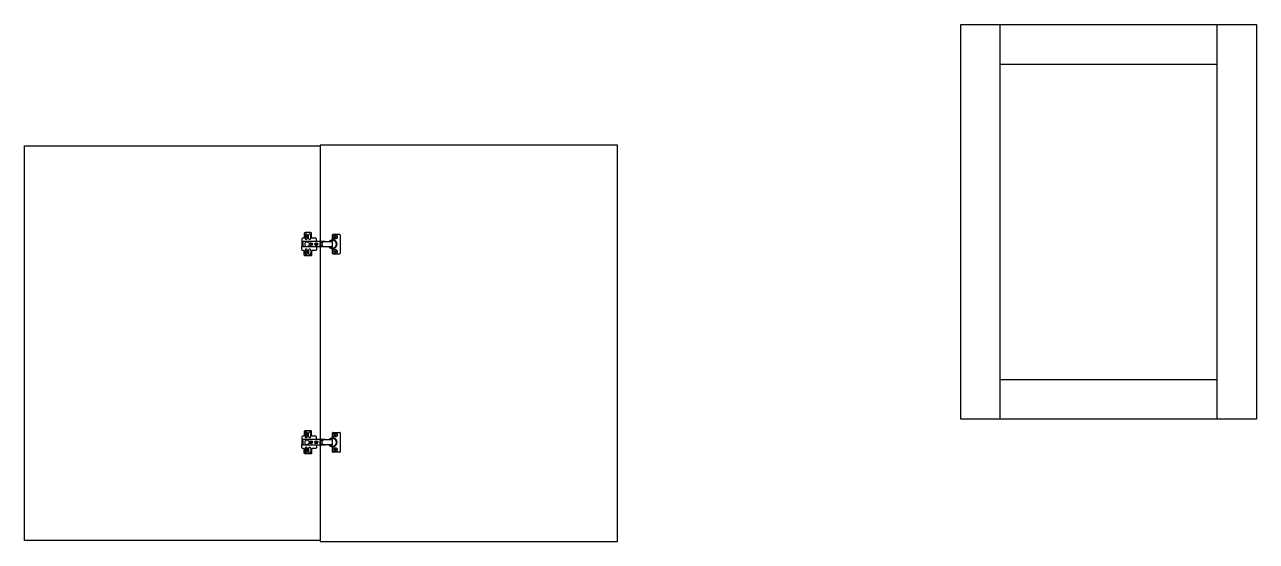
# Model space of a CAD drawing. Header units: millimetres. Extents: x -129 to 1482, y -456 to 477.
# Drawn here: x 1233.2 to 1481.9, y -169.5 to -65.2 of the extents above; entities that cross this region are included whole.
import ezdxf

# ---------------------------------------------------------------- set-up
doc = ezdxf.new("R2010")
doc.units = ezdxf.units.MM
doc.header["$LTSCALE"] = 0.05
doc.layers.add('costr', color=4, linetype='Continuous')

msp = doc.modelspace()

# ---------------------------------------------------------------- linework, layer by layer
for p, q in [((1422.24, -144.89), (1422.24, -65.19)), ((1422.24, -65.19), (1481.94, -65.19)), ((1430.24, -144.89), (1430.24, -65.19)), ((1473.94, -65.19), (1473.94, -144.89)), ((1481.94, -65.19), (1481.94, -144.89)), ((1430.24, -73.19), (1473.94, -73.19)), ((1352.91, -89.53), (1292.91, -89.53)), ((1292.91, -89.53), (1292.91, -169.53)), ((1352.91, -169.53), (1352.91, -89.53)), ((1233.21, -169.38), (1233.21, -89.68)), ((1233.21, -89.68), (1292.91, -89.68)), ((1292.91, -89.68), (1292.91, -169.38)), ((1289.41, -109.09), (1289.17, -109.09)), ((1289.17, -109.09), (1289.17, -109.98)), ((1289.27, -109.19), (1289.27, -109.89)), ((1289.37, -109.19), (1289.37, -109.89)), ((1293.91, -108.98), (1289.41, -108.98)), ((1289.41, -110.08), (1289.41, -108.98)), ((1292.91, -109.88), (1292.91, -109.18)), ((1293.41, -109.18), (1292.91, -109.18)), ((1293.31, -109.83), (1293.31, -109.23)), ((1293.31, -109.23), (1293.41, -109.23)), ((1293.41, -109.03), (1293.41, -108.98)), ((1295.41, -109.03), (1293.41, -109.03)), ((1293.41, -109.23), (1293.41, -109.03)), ((1293.91, -109.03), (1293.91, -108.98)), ((1295.41, -108.63), (1295.41, -107.63)), ((1295.41, -110.03), (1295.41, -109.03)), ((1295.51, -107.53), (1296.81, -107.53)), ((1296.91, -107.63), (1296.91, -111.43)), ((1289.41, -109.98), (1289.17, -109.98)), ((1293.91, -110.08), (1289.41, -110.08)), ((1293.41, -109.88), (1292.91, -109.88)), ((1293.31, -109.83), (1293.41, -109.83)), ((1293.41, -110.03), (1293.41, -109.83)), ((1295.41, -110.03), (1293.41, -110.03)), ((1293.91, -110.03), (1293.91, -110.08)), ((1295.41, -111.43), (1295.41, -110.43)), ((1296.81, -111.53), (1295.51, -111.53)), ((1473.94, -136.89), (1430.24, -136.89)), ((1481.94, -144.89), (1422.24, -144.89)), ((1289.41, -149.09), (1289.17, -149.09)), ((1289.17, -149.09), (1289.17, -149.98)), ((1289.27, -149.19), (1289.27, -149.89)), ((1289.37, -149.19), (1289.37, -149.89)), ((1293.91, -148.98), (1289.41, -148.98)), ((1289.41, -150.08), (1289.41, -148.98)), ((1292.91, -149.88), (1292.91, -149.18)), ((1293.41, -149.18), (1292.91, -149.18)), ((1293.31, -149.83), (1293.31, -149.23)), ((1293.31, -149.23), (1293.41, -149.23)), ((1293.41, -149.03), (1293.41, -148.98)), ((1295.41, -149.03), (1293.41, -149.03)), ((1293.41, -149.23), (1293.41, -149.03)), ((1293.91, -149.03), (1293.91, -148.98)), ((1295.41, -148.63), (1295.41, -147.63)), ((1295.41, -150.03), (1295.41, -149.03)), ((1295.51, -147.53), (1296.81, -147.53)), ((1296.91, -147.63), (1296.91, -151.43)), ((1289.41, -149.98), (1289.17, -149.98)), ((1293.91, -150.08), (1289.41, -150.08)), ((1293.41, -149.88), (1292.91, -149.88)), ((1293.31, -149.83), (1293.41, -149.83)), ((1293.41, -150.03), (1293.41, -149.83)), ((1295.41, -150.03), (1293.41, -150.03)), ((1293.91, -150.03), (1293.91, -150.08)), ((1295.41, -151.43), (1295.41, -150.43)), ((1296.81, -151.53), (1295.51, -151.53)), ((1292.91, -169.38), (1233.21, -169.38)), ((1292.91, -169.53), (1352.91, -169.53))]:
    msp.add_line(p, q)
for points in [[(1292.17, -108.98), (1292.17, -108.49, 0.414214), (1291.97, -108.29), (1291.37, -108.29, -0.414214), (1291.17, -108.09), (1291.17, -107.39, 0.414214), (1290.97, -107.19), (1289.87, -107.19, 0.414214), (1289.67, -107.39), (1289.67, -108.09, -0.414214), (1289.47, -108.29), (1289.37, -108.29, 0.414214), (1289.17, -108.49), (1289.17, -109.09)], [(1292.17, -110.08), (1292.17, -110.58, -0.414214), (1291.97, -110.78), (1291.37, -110.78, 0.414214), (1291.17, -110.98), (1291.17, -111.68, -0.414214), (1290.97, -111.88), (1289.87, -111.88, -0.414214), (1289.67, -111.68), (1289.67, -110.98, 0.414214), (1289.47, -110.78), (1289.37, -110.78, -0.414214), (1289.17, -110.58), (1289.17, -109.98)], [(1292.17, -148.98), (1292.17, -148.49, 0.414214), (1291.97, -148.29), (1291.37, -148.29, -0.414214), (1291.17, -148.09), (1291.17, -147.39, 0.414214), (1290.97, -147.19), (1289.87, -147.19, 0.414214), (1289.67, -147.39), (1289.67, -148.09, -0.414214), (1289.47, -148.29), (1289.37, -148.29, 0.414214), (1289.17, -148.49), (1289.17, -149.09)], [(1292.17, -150.08), (1292.17, -150.58, -0.414214), (1291.97, -150.78), (1291.37, -150.78, 0.414214), (1291.17, -150.98), (1291.17, -151.68, -0.414214), (1290.97, -151.88), (1289.87, -151.88, -0.414214), (1289.67, -151.68), (1289.67, -150.98, 0.414214), (1289.47, -150.78), (1289.37, -150.78, -0.414214), (1289.17, -150.58), (1289.17, -149.98)]]:
    msp.add_lwpolyline(points, format="xyb")
for points in [[(1289.82, -107.84), (1289.82, -107.7)], [(1289.82, -108.3), (1289.82, -108.17)], [(1290.32, -107.84), (1290.32, -107.7)], [(1290.32, -108.3), (1290.32, -108.17)], [(1290.52, -108.3), (1290.52, -107.7)], [(1291.02, -108.3), (1291.02, -107.7)], [(1289.82, -110.77), (1289.82, -110.9)], [(1289.82, -111.24), (1289.82, -111.37)], [(1290.32, -110.77), (1290.32, -110.9)], [(1290.32, -111.24), (1290.32, -111.37)], [(1290.52, -110.77), (1290.52, -111.37)], [(1291.02, -110.77), (1291.02, -111.37)], [(1289.82, -147.84), (1289.82, -147.7)], [(1289.82, -148.3), (1289.82, -148.17)], [(1290.32, -147.84), (1290.32, -147.7)], [(1290.32, -148.3), (1290.32, -148.17)], [(1290.52, -148.3), (1290.52, -147.7)], [(1291.02, -148.3), (1291.02, -147.7)], [(1289.82, -150.77), (1289.82, -150.9)], [(1289.82, -151.24), (1289.82, -151.37)], [(1290.32, -150.77), (1290.32, -150.9)], [(1290.32, -151.24), (1290.32, -151.37)], [(1290.52, -150.77), (1290.52, -151.37)], [(1291.02, -150.77), (1291.02, -151.37)]]:
    msp.add_lwpolyline(points)
for points in [[(1290.13, -108.05), (1290.25, -108.05, 0.414214), (1290.26, -108.04), (1290.26, -107.96, 0.414214), (1290.25, -107.95), (1290.13, -107.95, -0.414214), (1290.12, -107.94), (1290.12, -107.82, 0.414214), (1290.11, -107.81), (1290.03, -107.81, 0.414214), (1290.02, -107.82), (1290.02, -107.94, -0.414214), (1290.01, -107.95), (1289.88, -107.95, 0.414214), (1289.87, -107.96), (1289.87, -108.04, 0.414214), (1289.88, -108.05), (1290.01, -108.05, -0.414214), (1290.02, -108.06), (1290.02, -108.19, 0.414214), (1290.03, -108.2), (1290.11, -108.2, 0.414214), (1290.12, -108.19), (1290.12, -108.06, -0.414214)], [(1291.08, -109.58), (1291.2, -109.58, 0.414214), (1291.21, -109.57), (1291.21, -109.49, 0.414214), (1291.2, -109.48), (1291.08, -109.48, -0.414214), (1291.07, -109.47), (1291.07, -109.35, 0.414214), (1291.06, -109.34), (1290.98, -109.34, 0.414214), (1290.97, -109.35), (1290.97, -109.47, -0.414214), (1290.96, -109.48), (1290.83, -109.48, 0.414214), (1290.82, -109.49), (1290.82, -109.57, 0.414214), (1290.83, -109.58), (1290.96, -109.58, -0.414214), (1290.97, -109.59), (1290.97, -109.72, 0.414214), (1290.98, -109.73), (1291.06, -109.73, 0.414214), (1291.07, -109.72), (1291.07, -109.59, -0.414214)], [(1292.16, -109.58), (1292.28, -109.58, 0.414214), (1292.29, -109.57), (1292.29, -109.49, 0.414214), (1292.28, -109.48), (1292.16, -109.48, -0.414214), (1292.15, -109.47), (1292.15, -109.35, 0.414214), (1292.14, -109.34), (1292.06, -109.34, 0.414214), (1292.05, -109.35), (1292.05, -109.47, -0.414214), (1292.04, -109.48), (1291.92, -109.48, 0.414214), (1291.91, -109.49), (1291.91, -109.57, 0.414214), (1291.92, -109.58), (1292.04, -109.58, -0.414214), (1292.05, -109.59), (1292.05, -109.72, 0.414214), (1292.06, -109.73), (1292.14, -109.73, 0.414214), (1292.15, -109.72), (1292.15, -109.59, -0.414214)], [(1295.97, -108.08), (1296.09, -108.08, 0.414214), (1296.1, -108.07), (1296.1, -107.99, 0.414214), (1296.09, -107.98), (1295.97, -107.98, -0.414214), (1295.96, -107.97), (1295.96, -107.85, 0.414214), (1295.95, -107.84), (1295.87, -107.84, 0.414214), (1295.86, -107.85), (1295.86, -107.97, -0.414214), (1295.85, -107.98), (1295.73, -107.98, 0.414214), (1295.72, -107.99), (1295.72, -108.07, 0.414214), (1295.73, -108.08), (1295.85, -108.08, -0.414214), (1295.86, -108.09), (1295.86, -108.22, 0.414214), (1295.87, -108.23), (1295.95, -108.23, 0.414214), (1295.96, -108.22), (1295.96, -108.09, -0.414214)], [(1290.13, -111.02), (1290.25, -111.02, -0.414214), (1290.26, -111.03), (1290.26, -111.11, -0.414214), (1290.25, -111.12), (1290.13, -111.12, 0.414214), (1290.12, -111.13), (1290.12, -111.25, -0.414214), (1290.11, -111.26), (1290.03, -111.26, -0.414214), (1290.02, -111.25), (1290.02, -111.13, 0.414214), (1290.01, -111.12), (1289.88, -111.12, -0.414214), (1289.87, -111.11), (1289.87, -111.03, -0.414214), (1289.88, -111.02), (1290.01, -111.02, 0.414214), (1290.02, -111.01), (1290.02, -110.89, -0.414214), (1290.03, -110.88), (1290.11, -110.88, -0.414214), (1290.12, -110.89), (1290.12, -111.01, 0.414214)], [(1295.97, -111.08), (1296.09, -111.08, 0.414214), (1296.1, -111.07), (1296.1, -110.99, 0.414214), (1296.09, -110.98), (1295.97, -110.98, -0.414214), (1295.96, -110.97), (1295.96, -110.85, 0.414214), (1295.95, -110.84), (1295.87, -110.84, 0.414214), (1295.86, -110.85), (1295.86, -110.97, -0.414214), (1295.85, -110.98), (1295.73, -110.98, 0.414214), (1295.72, -110.99), (1295.72, -111.07, 0.414214), (1295.73, -111.08), (1295.85, -111.08, -0.414214), (1295.86, -111.09), (1295.86, -111.22, 0.414214), (1295.87, -111.23), (1295.95, -111.23, 0.414214), (1295.96, -111.22), (1295.96, -111.09, -0.414214)], [(1290.13, -148.05), (1290.25, -148.05, 0.414214), (1290.26, -148.04), (1290.26, -147.96, 0.414214), (1290.25, -147.95), (1290.13, -147.95, -0.414214), (1290.12, -147.94), (1290.12, -147.82, 0.414214), (1290.11, -147.81), (1290.03, -147.81, 0.414214), (1290.02, -147.82), (1290.02, -147.94, -0.414214), (1290.01, -147.95), (1289.88, -147.95, 0.414214), (1289.87, -147.96), (1289.87, -148.04, 0.414214), (1289.88, -148.05), (1290.01, -148.05, -0.414214), (1290.02, -148.06), (1290.02, -148.19, 0.414214), (1290.03, -148.2), (1290.11, -148.2, 0.414214), (1290.12, -148.19), (1290.12, -148.06, -0.414214)], [(1295.97, -148.08), (1296.09, -148.08, 0.414214), (1296.1, -148.07), (1296.1, -147.99, 0.414214), (1296.09, -147.98), (1295.97, -147.98, -0.414214), (1295.96, -147.97), (1295.96, -147.85, 0.414214), (1295.95, -147.84), (1295.87, -147.84, 0.414214), (1295.86, -147.85), (1295.86, -147.97, -0.414214), (1295.85, -147.98), (1295.73, -147.98, 0.414214), (1295.72, -147.99), (1295.72, -148.07, 0.414214), (1295.73, -148.08), (1295.85, -148.08, -0.414214), (1295.86, -148.09), (1295.86, -148.22, 0.414214), (1295.87, -148.23), (1295.95, -148.23, 0.414214), (1295.96, -148.22), (1295.96, -148.09, -0.414214)], [(1290.13, -151.02), (1290.25, -151.02, -0.414214), (1290.26, -151.03), (1290.26, -151.11, -0.414214), (1290.25, -151.12), (1290.13, -151.12, 0.414214), (1290.12, -151.13), (1290.12, -151.25, -0.414214), (1290.11, -151.26), (1290.03, -151.26, -0.414214), (1290.02, -151.25), (1290.02, -151.13, 0.414214), (1290.01, -151.12), (1289.88, -151.12, -0.414214), (1289.87, -151.11), (1289.87, -151.03, -0.414214), (1289.88, -151.02), (1290.01, -151.02, 0.414214), (1290.02, -151.01), (1290.02, -150.89, -0.414214), (1290.03, -150.88), (1290.11, -150.88, -0.414214), (1290.12, -150.89), (1290.12, -151.01, 0.414214)], [(1291.08, -149.58), (1291.2, -149.58, 0.414214), (1291.21, -149.57), (1291.21, -149.49, 0.414214), (1291.2, -149.48), (1291.08, -149.48, -0.414214), (1291.07, -149.47), (1291.07, -149.35, 0.414214), (1291.06, -149.34), (1290.98, -149.34, 0.414214), (1290.97, -149.35), (1290.97, -149.47, -0.414214), (1290.96, -149.48), (1290.83, -149.48, 0.414214), (1290.82, -149.49), (1290.82, -149.57, 0.414214), (1290.83, -149.58), (1290.96, -149.58, -0.414214), (1290.97, -149.59), (1290.97, -149.72, 0.414214), (1290.98, -149.73), (1291.06, -149.73, 0.414214), (1291.07, -149.72), (1291.07, -149.59, -0.414214)], [(1292.16, -149.58), (1292.28, -149.58, 0.414214), (1292.29, -149.57), (1292.29, -149.49, 0.414214), (1292.28, -149.48), (1292.16, -149.48, -0.414214), (1292.15, -149.47), (1292.15, -149.35, 0.414214), (1292.14, -149.34), (1292.06, -149.34, 0.414214), (1292.05, -149.35), (1292.05, -149.47, -0.414214), (1292.04, -149.48), (1291.92, -149.48, 0.414214), (1291.91, -149.49), (1291.91, -149.57, 0.414214), (1291.92, -149.58), (1292.04, -149.58, -0.414214), (1292.05, -149.59), (1292.05, -149.72, 0.414214), (1292.06, -149.73), (1292.14, -149.73, 0.414214), (1292.15, -149.72), (1292.15, -149.59, -0.414214)], [(1295.97, -151.08), (1296.09, -151.08, 0.414214), (1296.1, -151.07), (1296.1, -150.99, 0.414214), (1296.09, -150.98), (1295.97, -150.98, -0.414214), (1295.96, -150.97), (1295.96, -150.85, 0.414214), (1295.95, -150.84), (1295.87, -150.84, 0.414214), (1295.86, -150.85), (1295.86, -150.97, -0.414214), (1295.85, -150.98), (1295.73, -150.98, 0.414214), (1295.72, -150.99), (1295.72, -151.07, 0.414214), (1295.73, -151.08), (1295.85, -151.08, -0.414214), (1295.86, -151.09), (1295.86, -151.22, 0.414214), (1295.87, -151.23), (1295.95, -151.23, 0.414214), (1295.96, -151.22), (1295.96, -151.09, -0.414214)]]:
    msp.add_lwpolyline(points, format="xyb", close=True)
for centre, radius in [((1290.07, -108), 0.3), ((1291.02, -109.53), 0.3), ((1292.1, -109.53), 0.3), ((1295.91, -108.03), 0.442), ((1290.07, -111.07), 0.3), ((1295.91, -111.03), 0.442), ((1290.07, -148), 0.3), ((1291.02, -149.53), 0.3), ((1292.1, -149.53), 0.3), ((1295.91, -148.03), 0.442), ((1290.07, -151.07), 0.3), ((1295.91, -151.03), 0.442)]:
    msp.add_circle(centre, radius)
for centre, radius, start, end in [((1290.21, -109.54), 0.448, 58.0473, 297.8482), ((1290.07, -107.7), 0.25, 359.135, 180.865), ((1290.07, -108.31), 0.25, 179.135, 0.865), ((1290.92, -108.64), 0.701, 227.258, 259.6357), ((1290.77, -107.7), 0.25, 359.135, 180.865), ((1290.77, -108.31), 0.25, 179.135, 0.865), ((1291.17, -109.53), 0.194, 301.0909, 58.9091), ((1295.41, -109.53), 0.9, 213.749, 146.251), ((1295.41, -109.53), 0.75, 221.8103, 138.1897), ((1295.51, -107.63), 0.1, 90, 180), ((1296.81, -107.63), 0.1, 0, 90), ((1290.07, -110.77), 0.25, 359.135, 180.865), ((1290.07, -111.37), 0.25, 179.135, 0.865), ((1290.37, -109.84), 0.1, 297.4942, 317.7357), ((1290.92, -110.43), 0.701, 100.3643, 132.742), ((1290.77, -110.77), 0.25, 359.135, 180.865), ((1290.77, -111.37), 0.25, 179.135, 0.865), ((1295.51, -111.43), 0.1, 180, 270), ((1296.81, -111.43), 0.1, 270, 0), ((1290.21, -149.54), 0.448, 58.0473, 297.8482), ((1290.07, -147.7), 0.25, 359.135, 180.865), ((1290.07, -148.31), 0.25, 179.135, 0.865), ((1290.92, -148.64), 0.701, 227.258, 259.6357), ((1290.77, -147.7), 0.25, 359.135, 180.865), ((1290.77, -148.31), 0.25, 179.135, 0.865), ((1295.41, -149.53), 0.9, 213.749, 146.251), ((1295.41, -149.53), 0.75, 221.8103, 138.1897), ((1295.51, -147.63), 0.1, 90, 180), ((1296.81, -147.63), 0.1, 0, 90), ((1290.07, -150.77), 0.25, 359.135, 180.865), ((1290.07, -151.37), 0.25, 179.135, 0.865), ((1290.37, -149.84), 0.1, 297.4942, 317.7357), ((1290.92, -150.43), 0.701, 100.3643, 132.742), ((1290.77, -150.77), 0.25, 359.135, 180.865), ((1290.77, -151.37), 0.25, 179.135, 0.865), ((1291.17, -149.53), 0.194, 301.0909, 58.9091), ((1295.51, -151.43), 0.1, 180, 270), ((1296.81, -151.43), 0.1, 270, 0)]:
    msp.add_arc(centre, radius, start, end)
at = {"layer": 'costr'}
for p, q in [((1292.91, -89.53), (1292.91, -129.53)), ((1292.91, -129.53), (1292.91, -169.53))]:
    msp.add_line(p, q, dxfattribs=at)

doc.saveas('drawing.dxf')
